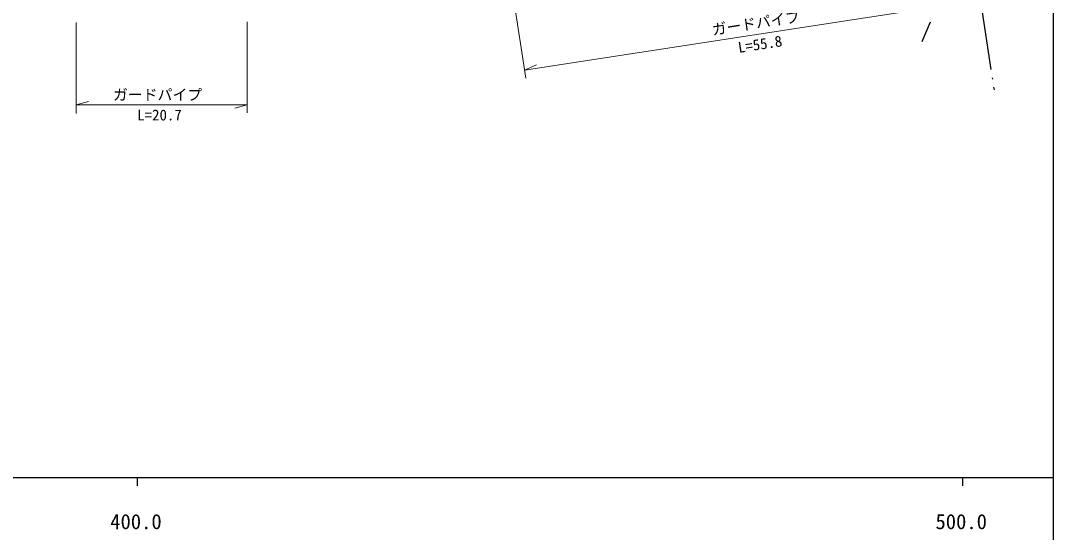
# Model space of a CAD drawing. Units: millimetres, scale not verified. Extents: x 40000 to 680000, y 20000 to 380000.
# Drawn here: x 453862 to 579000, y 198357 to 260424 of the extents above; entities that cross this region are included whole.
import ezdxf
from ezdxf.enums import TextEntityAlignment as Align

# ---------------------------------------------------------------- set-up
doc = ezdxf.new("R2010")
doc.units = ezdxf.units.MM
doc.header["$LTSCALE"] = 1000
doc.linetypes.add('USER2', pattern=[10, 7.868852, -0.983607, 0.163934, -0.983607])
for name, color, linetype, lineweight in [('M-BGD', 7, 'Continuous', 25), ('M-OTRS', 6, 'Continuous', 25), ('M-STR-HTXT', 7, 'Continuous', 13), ('M-TTL-BAND', 7, 'Continuous', 25)]:
    doc.layers.add(name, color=color, linetype=linetype, lineweight=lineweight)
doc.styles.add('ＭＳ ゴシック', font='')
doc.styles.get('ＭＳ ゴシック').set_extended_font_data('MS Gothic')

msp = doc.modelspace()

# ---------------------------------------------------------------- linework, layer by layer
at = {"layer": 'M-BGD'}
msp.add_line((564079, 260254), (563081, 257837), dxfattribs=at)
at = {"layer": 'M-OTRS', "linetype": 'USER2'}
msp.add_line((562592, 311666), (571818, 252022), dxfattribs=at)
at = {"layer": 'M-STR-HTXT'}
for p, q in [((515088, 253427), (513145, 265989)), ((570127, 262952), (514935, 254415)), ((460597, 249177), (460587, 260212)), ((481291, 260264), (481301, 249230)), ((514935, 254415), (516354, 255060)), ((460596, 250213), (462096, 250634)), ((460596, 250213), (481300, 250230)), ((481300, 250230), (479800, 249809))]:
    msp.add_line(p, q, dxfattribs=at)
at = {"layer": 'M-TTL-BAND'}
for p, q in [((579000, 20000), (579000, 370000)), ((40000, 205000), (579000, 205000)), ((468000, 205000), (468000, 204000)), ((568000, 205000), (568000, 204000))]:
    msp.add_line(p, q, dxfattribs=at)

# ---------------------------------------------------------------- texts
at = {"layer": 'M-STR-HTXT', "style": 'ＭＳ ゴシック'}
for s, p in [('ガードパイプ', (537782, 258258)), ('L=55.8', (540956, 256113))]:
    msp.add_text(s, height=1320, rotation=8.8, dxfattribs=at).set_placement(p, align=Align.BOTTOM_LEFT)
for s, p in [('ガードパイプ', (465048, 250380)), ('L=20.7', (467998, 247920))]:
    msp.add_text(s, height=1320, dxfattribs=at).set_placement(p, align=Align.BOTTOM_LEFT)
at = {"layer": 'M-TTL-BAND', "style": 'ＭＳ ゴシック'}
for s, p in [('400.0', (464719, 198195)), ('500.0', (564719, 198195))]:
    msp.add_text(s, height=1833, dxfattribs=at).set_placement(p, align=Align.BOTTOM_LEFT)

doc.saveas('drawing.dxf')
